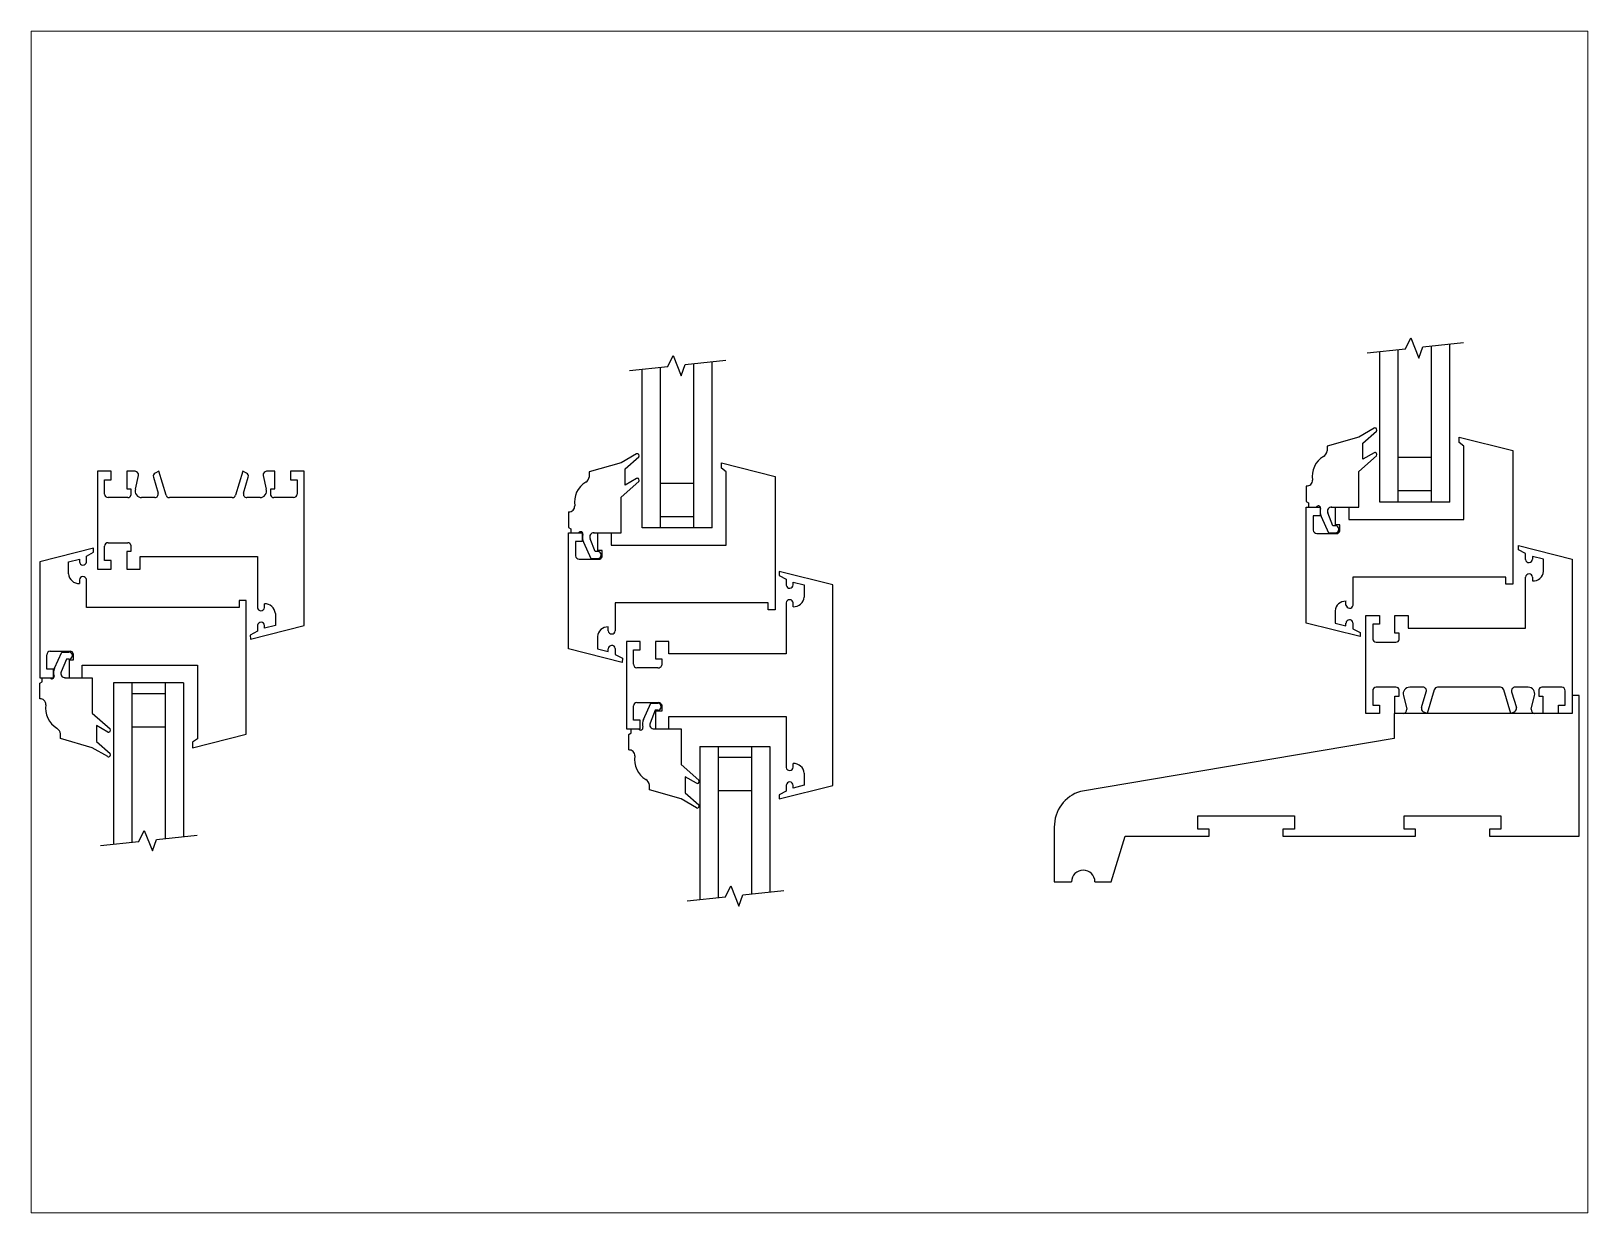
# Paper-space layout 'Layout1' of a CAD drawing. Header units: millimetres. Extents: x 26 to 231, y 20 to 176.
# The model-space entities are those that its viewports show. They can reach past a viewport. Long polylines and large blocks are cut down to what shows.
import ezdxf

# ---------------------------------------------------------------- set-up
doc = ezdxf.new("R2010")
doc.units = ezdxf.units.MM
doc.layers.add('FINE', color=101, linetype='Continuous')
doc.layers.add('MED', color=22, linetype='Continuous')

# ---------------------------------------------------------------- blocks, each defined once
blk = doc.blocks.new('SLMLNHEAD')
at = {"layer": 'FINE'}
for p, q in [((-68.22, -60.44), (-68.22, -106.02)), ((-58.7, -60.44), (-58.7, -104.99)), ((-58.7, -63.62), (-68.22, -63.62)), ((-58.7, -73.14), (-68.22, -73.14))]:
    blk.add_line(p, q, dxfattribs=at)
at = {"layer": 'MED'}
for p, q in [((-74.05, 0), (-77.97, 0)), ((-77.97, 0), (-77.97, -28)), ((-74.05, -2.46), (-74.05, 0)), ((-67.23, 0), (-69.62, 0)), ((-69.62, 0), (-69.62, -5.03)), ((-60.45, 0), (-61.52, -0.55)), ((-58.41, -6.83), (-60.45, 0)), ((-36.48, 0), (-38.53, -6.83)), ((-35.41, -0.55), (-36.48, 0)), ((-27.32, 0), (-29.71, 0)), ((-27.32, -5.03), (-27.32, 0)), ((-18.97, 0), (-22.88, 0)), ((-22.88, 0), (-22.88, -2.46)), ((-18.97, -44.12), (-18.97, 0)), ((-75.97, -6.55), (-75.97, -2.46)), ((-75.97, -2.46), (-74.05, -2.46)), ((-67.16, -5.16), (-66.26, -1.24)), ((-62.02, -1.73), (-60.67, -6.26)), ((-36.27, -6.26), (-34.91, -1.73)), ((-30.68, -1.24), (-29.77, -5.16)), ((-22.88, -2.46), (-20.97, -2.46)), ((-20.97, -2.46), (-20.97, -6.55)), ((-69.32, -7.55), (-74.97, -7.55)), ((-69.62, -5.03), (-68.42, -5.03)), ((-68.42, -5.03), (-68.42, -6.83)), ((-61.63, -7.55), (-65.38, -7.55)), ((-39.48, -7.55), (-57.45, -7.55)), ((-31.55, -7.55), (-35.31, -7.55)), ((-28.51, -6.83), (-28.51, -5.03)), ((-28.51, -5.03), (-27.32, -5.03)), ((-21.97, -7.55), (-27.62, -7.55)), ((-79.13, -22), (-94.47, -25.88)), ((-79.11, -23.17), (-79.13, -22)), ((-75.97, -25.54), (-75.97, -21.45)), ((-74.97, -20.45), (-69.32, -20.45)), ((-68.42, -21.17), (-68.42, -22.97)), ((-94.47, -25.88), (-94.47, -59)), ((-86.27, -25.89), (-83.14, -25.11)), ((-86.27, -29.35), (-86.27, -25.89)), ((-83.14, -25.11), (-83.14, -25.88)), ((-81.14, -24.26), (-79.11, -23.17)), ((-81.14, -25.97), (-81.14, -24.26)), ((-74.05, -25.54), (-75.97, -25.54)), ((-74.05, -28), (-74.05, -25.54)), ((-68.42, -22.97), (-69.62, -22.97)), ((-69.62, -22.97), (-69.62, -28)), ((-65.82, -28), (-65.82, -24.44)), ((-65.82, -24.44), (-32.3, -24.44)), ((-32.3, -24.44), (-32.3, -39.01)), ((-83.14, -31.03), (-83.14, -32.11)), ((-81.14, -39), (-81.14, -30.99)), ((-77.97, -28), (-74.05, -28)), ((-69.62, -28), (-65.82, -28)), ((-37.47, -39), (-81.14, -39)), ((-37.47, -37), (-37.47, -39)), ((-35.47, -37), (-37.47, -37)), ((-35.47, -75.12), (-35.47, -37)), ((-30.3, -38.97), (-30.3, -37.89)), ((-34.31, -48), (-18.97, -44.12)), ((-32.3, -44.03), (-32.3, -45.74)), ((-27.17, -44.11), (-30.3, -44.89)), ((-30.3, -44.89), (-30.3, -44.12)), ((-27.17, -40.65), (-27.17, -44.11)), ((-32.3, -45.74), (-34.33, -46.83)), ((-34.33, -46.83), (-34.31, -48)), ((-92.47, -56.54), (-92.47, -52.45)), ((-91.47, -51.45), (-85.82, -51.45)), ((-90.24, -56.3), (-88.15, -51.68)), ((-88.15, -51.68), (-86.18, -51.68)), ((-84.93, -52.17), (-84.93, -53.97)), ((-90.56, -56.54), (-92.47, -56.54)), ((-90.56, -59), (-90.56, -56.54)), ((-86.88, -53.68), (-88.36, -57.33)), ((-86.18, -53.68), (-86.88, -53.68)), ((-84.93, -53.97), (-86.12, -53.97)), ((-86.12, -53.97), (-86.12, -59)), ((-82.33, -59), (-82.33, -55.44)), ((-82.33, -55.44), (-49.46, -55.44)), ((-49.46, -55.44), (-49.46, -76.43)), ((-94.47, -59), (-90.56, -59)), ((-94.47, -60.56), (-93.81, -60.17)), ((-94.47, -65.02), (-94.47, -60.56)), ((-93.81, -60.17), (-93.81, -59)), ((-93.81, -59), (-91.7, -59)), ((-91.7, -59), (-91.46, -59.17)), ((-87.35, -59), (-79.47, -59)), ((-86.12, -59), (-82.33, -59)), ((-79.47, -59), (-79.47, -69.18)), ((-73.46, -60.44), (-73.46, -106.59)), ((-53.46, -60.44), (-73.46, -60.44)), ((-53.46, -60.44), (-53.46, -104.42)), ((-79.47, -69.18), (-74.42, -73.62)), ((-88.56, -76.42), (-88.56, -75.08)), ((-75.08, -74.53), (-78.29, -72.65)), ((-78.29, -72.65), (-78.29, -77.25)), ((-50.81, -79), (-35.47, -75.12)), ((-79.47, -79), (-88.56, -76.42)), ((-75.08, -81.56), (-79.47, -79)), ((-78.29, -77.25), (-74.42, -80.66)), ((-49.46, -76.43), (-50.84, -77.45)), ((-50.84, -77.45), (-50.81, -79)), ((-77.1, -106.98), (-66.15, -105.8)), ((-66.15, -105.8), (-64.65, -102.67)), ((-64.65, -102.67), (-62.32, -108.48)), ((-62.32, -108.48), (-61.17, -105.26)), ((-61.17, -105.26), (-49.54, -104))]:
    blk.add_line(p, q, dxfattribs=at)
for centre, radius, start, end in [((-29.44, -1.21), 1.24, 102.5972, 181.4483), ((-67.5, -1.21), 1.24, 358.5517, 77.4028), ((-61.06, -1.44), 1, 117.2935, 196.6319), ((-35.87, -1.44), 1, 343.3681, 62.7065), ((-74.97, -6.55), 1, 180, 270), ((-69.32, -6.63), 0.921, 270, 347.2815), ((-65.42, -5.72), 1.83, 162.1857, 271.344), ((-61.63, -6.55), 1, 270, 16.6319), ((-57.45, -6.55), 1, 196.6319, 270), ((-39.48, -6.55), 1, 270, 343.3681), ((-35.31, -6.55), 1, 163.3681, 270), ((-31.51, -5.72), 1.83, 268.656, 17.8143), ((-27.62, -6.63), 0.921, 192.7185, 270), ((-21.97, -6.55), 1, 270, 0), ((-74.97, -21.45), 1, 90, 180), ((-69.32, -21.37), 0.921, 12.7185, 90), ((-82.14, -25.84), 1, 181.8756, 352.5297), ((-83.27, -29.1), 3.01, 184.6293, 272.4059), ((-82.14, -31.12), 1.01, 7.5824, 174.7636), ((-31.3, -38.88), 1.01, 187.5824, 354.7636), ((-30.17, -40.9), 3.01, 4.6293, 92.4059), ((-31.3, -44.16), 1, 1.8756, 172.5297), ((-91.47, -52.45), 1, 90, 180), ((-86.18, -52.68), 1, 270, 90), ((-85.82, -52.37), 0.921, 12.7185, 90), ((-87.58, -57.62), 2.97, 153.4823, 198.2939), ((-87.28, -57.82), 1.18, 155.728, 273.3242), ((-91.04, -58.68), 0.65, 229.585, 10.8952), ((-94.35, -66.64), 1.62, 356.8391, 94.2091), ((-86.07, -67.72), 6.74, 171.5152, 238.4459), ((-90.62, -75.26), 2.07, 4.9809, 60.4005), ((-74.87, -73.99), 0.581, 248.8104, 38.8361), ((-74.87, -81.02), 0.581, 248.8104, 38.8361)]:
    blk.add_arc(centre, radius, start, end, dxfattribs=at)
blk = doc.blocks.new('SLMLNMEETRL')
at = {"layer": 'FINE', "linetype": 'Continuous'}
for p, q in [((-68.22, 44.94), (-68.22, 90.81)), ((-58.7, 44.94), (-58.7, 91.84)), ((-68.22, 57.64), (-58.7, 57.64)), ((-68.22, 48.12), (-58.7, 48.12)), ((-51.72, -17.5), (-51.72, -60.67)), ((-42.19, -17.5), (-42.19, -59.64)), ((-42.19, -20.68), (-51.72, -20.68)), ((-42.19, -30.2), (-51.72, -30.2))]:
    blk.add_line(p, q, dxfattribs=at)
at = {"layer": 'MED'}
for p, q in [((-66.15, 91.04), (-64.65, 94.16)), ((-64.65, 94.16), (-62.32, 88.36)), ((-77.1, 89.85), (-66.15, 91.04)), ((-73.46, 44.94), (-73.46, 90.24)), ((-62.32, 88.36), (-61.17, 91.58)), ((-61.17, 91.58), (-49.54, 92.84)), ((-53.46, 44.94), (-53.46, 92.41)), ((-79.47, 63.5), (-88.56, 60.92)), ((-75.08, 66.06), (-79.47, 63.5)), ((-78.29, 61.75), (-74.42, 65.16)), ((-50.84, 61.95), (-50.81, 63.5)), ((-50.81, 63.5), (-35.47, 59.62)), ((-88.56, 60.92), (-88.56, 59.58)), ((-79.47, 53.68), (-74.42, 58.12)), ((-78.29, 57.15), (-78.29, 61.75)), ((-75.08, 59.03), (-78.29, 57.15)), ((-49.46, 60.93), (-50.84, 61.95)), ((-49.46, 39.94), (-49.46, 60.93)), ((-35.47, 59.62), (-35.47, 21.5)), ((-79.47, 43.5), (-79.47, 53.68)), ((-94.47, 49.52), (-94.47, 45.06)), ((-94.47, 45.06), (-93.81, 44.67)), ((-93.81, 44.67), (-93.81, 43.5)), ((-53.46, 44.94), (-73.46, 44.94)), ((-94.47, 10.38), (-94.47, 43.5)), ((-94.47, 43.5), (-90.56, 43.5)), ((-93.81, 43.5), (-91.7, 43.5)), ((-90.56, 41.04), (-92.47, 41.04)), ((-92.47, 41.04), (-92.47, 36.95)), ((-91.7, 43.5), (-91.46, 43.67)), ((-90.56, 43.5), (-90.56, 41.04)), ((-90.24, 40.8), (-88.15, 36.18)), ((-86.88, 38.18), (-88.36, 41.83)), ((-87.35, 43.5), (-79.47, 43.5)), ((-86.12, 38.47), (-86.12, 43.5)), ((-86.12, 43.5), (-82.33, 43.5)), ((-82.33, 43.5), (-82.33, 39.94)), ((-91.47, 35.95), (-85.82, 35.95)), ((-88.15, 36.18), (-86.18, 36.18)), ((-86.18, 38.18), (-86.88, 38.18)), ((-84.93, 38.47), (-86.12, 38.47)), ((-84.93, 36.67), (-84.93, 38.47)), ((-82.33, 39.94), (-49.46, 39.94)), ((-34.31, 32.5), (-34.33, 31.33)), ((-34.33, 31.33), (-32.3, 30.24)), ((-18.97, 28.62), (-34.31, 32.5)), ((-32.3, 30.24), (-32.3, 28.53)), ((-30.3, 28.62), (-30.3, 29.39)), ((-30.3, 29.39), (-27.17, 28.61)), ((-27.17, 28.61), (-27.17, 25.15)), ((-18.97, -28.62), (-18.97, 28.62)), ((-37.47, 23.5), (-81.14, 23.5)), ((-81.14, 23.5), (-81.14, 15.49)), ((-37.47, 21.5), (-37.47, 23.5)), ((-32.3, 23.51), (-32.3, 8.94)), ((-30.3, 22.39), (-30.3, 23.47)), ((-35.47, 21.5), (-37.47, 21.5)), ((-86.27, 13.85), (-86.27, 10.39)), ((-83.14, 15.53), (-83.14, 16.61)), ((-79.13, 6.5), (-94.47, 10.38)), ((-86.27, 10.39), (-83.14, 9.61)), ((-83.14, 9.61), (-83.14, 10.38)), ((-81.14, 10.47), (-81.14, 8.76)), ((-74.05, 12.5), (-77.97, 12.5)), ((-77.97, 12.5), (-77.97, -12.5)), ((-75.97, 5.95), (-75.97, 10.04)), ((-75.97, 10.04), (-74.05, 10.04)), ((-74.05, 10.04), (-74.05, 12.5)), ((-65.82, 12.5), (-69.62, 12.5)), ((-69.62, 12.5), (-69.62, 7.47)), ((-65.82, 8.94), (-65.82, 12.5)), ((-32.3, 8.94), (-65.82, 8.94)), ((-81.14, 8.76), (-79.11, 7.67)), ((-79.11, 7.67), (-79.13, 6.5)), ((-69.03, 4.95), (-74.97, 4.95)), ((-69.62, 7.47), (-67.88, 7.47)), ((-67.88, 7.47), (-67.88, 5.67)), ((-75.97, -10.04), (-75.97, -5.95)), ((-74.97, -4.95), (-68.72, -4.95)), ((-73.07, -9.8), (-70.99, -5.18)), ((-69.72, -7.18), (-71.2, -10.83)), ((-70.99, -5.18), (-69.02, -5.18)), ((-69.02, -7.18), (-69.72, -7.18)), ((-67.88, -7.47), (-69.62, -7.47)), ((-69.62, -7.47), (-69.62, -12.5)), ((-67.88, -5.67), (-67.88, -7.47)), ((-77.97, -12.5), (-74.05, -12.5)), ((-76.65, -13.67), (-76.65, -12.5)), ((-76.65, -12.5), (-74.54, -12.5)), ((-74.05, -10.04), (-75.97, -10.04)), ((-74.54, -12.5), (-74.3, -12.67)), ((-74.05, -12.5), (-74.05, -10.04)), ((-70.19, -12.5), (-62.31, -12.5)), ((-69.62, -12.5), (-65.82, -12.5)), ((-65.82, -12.5), (-65.82, -8.94)), ((-65.82, -8.94), (-32.3, -8.94)), ((-62.31, -12.5), (-62.31, -22.68)), ((-32.3, -8.94), (-32.3, -23.51)), ((-77.31, -14.06), (-76.65, -13.67)), ((-77.31, -18.52), (-77.31, -14.06)), ((-56.95, -17.5), (-56.95, -61.24)), ((-56.95, -17.5), (-36.95, -17.5)), ((-36.95, -17.5), (-36.95, -59.07)), ((-62.31, -22.68), (-57.26, -27.12)), ((-57.92, -28.03), (-61.13, -26.15)), ((-61.13, -26.15), (-61.13, -30.75)), ((-30.3, -23.47), (-30.3, -22.39)), ((-27.17, -25.15), (-27.17, -28.61)), ((-71.4, -29.92), (-71.4, -28.58)), ((-62.31, -32.5), (-71.4, -29.92)), ((-61.13, -30.75), (-57.26, -34.16)), ((-32.3, -30.24), (-34.33, -31.33)), ((-34.31, -32.5), (-18.97, -28.62)), ((-32.3, -28.53), (-32.3, -30.24)), ((-27.17, -28.61), (-30.3, -29.39)), ((-30.3, -29.39), (-30.3, -28.62)), ((-57.92, -35.06), (-62.31, -32.5)), ((-34.33, -31.33), (-34.31, -32.5)), ((-49.64, -60.44), (-48.14, -57.32)), ((-48.14, -57.32), (-45.82, -63.12)), ((-60.6, -61.63), (-49.64, -60.44)), ((-45.82, -63.12), (-44.66, -59.9)), ((-44.66, -59.9), (-33.03, -58.64))]:
    blk.add_line(p, q, dxfattribs=at)
for centre, radius, start, end in [((-74.87, 65.52), 0.581, 321.1639, 111.1896), ((-86.07, 52.22), 6.74, 121.5541, 188.4848), ((-90.62, 59.76), 2.07, 299.5995, 355.0191), ((-74.87, 58.49), 0.581, 321.1639, 111.1896), ((-94.35, 51.14), 1.62, 265.7909, 3.1609), ((-91.04, 43.18), 0.65, 349.1048, 130.415), ((-87.58, 42.12), 2.97, 161.7061, 206.5177), ((-87.28, 42.32), 1.18, 86.6758, 204.272), ((-91.47, 36.95), 1, 180, 270), ((-86.18, 37.18), 1, 270, 90), ((-85.82, 36.87), 0.921, 270, 347.2815), ((-31.3, 28.66), 1, 187.4703, 358.1244), ((-31.3, 23.38), 1.01, 5.2364, 172.4176), ((-30.17, 25.4), 3.01, 267.5941, 355.3707), ((-83.27, 13.6), 3.01, 87.5941, 175.3707), ((-82.14, 15.62), 1.01, 185.2364, 352.4176), ((-82.14, 10.34), 1, 7.4703, 178.1244), ((-74.97, 5.95), 1, 180, 270), ((-68.85, 5.95), 1.01, 260.0713, 344.0764), ((-74.97, -5.95), 1, 90, 180), ((-69.02, -6.18), 1, 270, 90), ((-68.83, -5.93), 0.982, 15.1665, 83.494), ((-73.88, -12.18), 0.65, 229.585, 10.8952), ((-70.42, -11.12), 2.97, 153.4823, 198.2939), ((-70.12, -11.32), 1.18, 155.728, 273.3242), ((-77.19, -20.14), 1.62, 356.8391, 94.2091), ((-68.91, -21.22), 6.74, 171.5152, 238.4459), ((-31.3, -23.38), 1.01, 187.5824, 354.7636), ((-30.17, -25.4), 3.01, 4.6293, 92.4059), ((-73.46, -28.76), 2.07, 4.9809, 60.4005), ((-57.71, -27.49), 0.581, 248.8104, 38.8361), ((-31.3, -28.66), 1, 1.8756, 172.5297), ((-57.71, -34.52), 0.581, 248.8104, 38.8361)]:
    blk.add_arc(centre, radius, start, end, dxfattribs=at)
blk = doc.blocks.new('SLMLNSILL')
at = {"layer": 'FINE'}
for p, q in [((-51.72, 95.44), (-51.72, 138.99)), ((-42.19, 95.44), (-42.19, 140.02)), ((-42.19, 108.14), (-51.72, 108.14)), ((-42.19, 98.62), (-51.72, 98.62))]:
    blk.add_line(p, q, dxfattribs=at)
at = {"layer": 'MED'}
for p, q in [((-49.64, 139.22), (-48.14, 142.34)), ((-48.14, 142.34), (-45.82, 136.54)), ((-60.6, 138.03), (-49.64, 139.22)), ((-56.95, 95.44), (-56.95, 138.42)), ((-45.82, 136.54), (-44.66, 139.76)), ((-44.66, 139.76), (-33.03, 141.02)), ((-36.95, 95.44), (-36.95, 140.59)), ((-58.58, 116.56), (-62.97, 114)), ((-61.79, 112.25), (-57.92, 115.66)), ((-62.97, 114), (-72.05, 111.42)), ((-72.05, 111.42), (-72.05, 110.08)), ((-61.79, 107.65), (-61.79, 112.25)), ((-34.34, 112.45), (-34.31, 114)), ((-32.95, 111.43), (-34.34, 112.45)), ((-34.31, 114), (-18.97, 110.12)), ((-32.95, 90.44), (-32.95, 111.43)), ((-62.97, 104.18), (-57.92, 108.62)), ((-58.58, 109.53), (-61.79, 107.65)), ((-18.97, 110.12), (-18.97, 72)), ((-62.97, 94), (-62.97, 104.18)), ((-77.97, 100.02), (-77.97, 95.56)), ((-77.97, 95.56), (-77.31, 95.17)), ((-77.97, 60.88), (-77.97, 94)), ((-77.97, 94), (-74.05, 94)), ((-77.31, 95.17), (-77.31, 94)), ((-77.31, 94), (-75.19, 94)), ((-75.19, 94), (-74.95, 94.17)), ((-74.05, 94), (-74.05, 91.54)), ((-70.84, 94), (-62.97, 94)), ((-69.62, 88.97), (-69.62, 94)), ((-69.62, 94), (-65.82, 94)), ((-65.82, 94), (-65.82, 90.44)), ((-36.95, 95.44), (-56.95, 95.44)), ((-74.05, 91.54), (-75.97, 91.54)), ((-75.97, 91.54), (-75.97, 87.45)), ((-73.73, 91.3), (-71.65, 86.68)), ((-70.37, 88.68), (-71.85, 92.33)), ((-68.42, 88.97), (-69.62, 88.97)), ((-68.42, 87.17), (-68.42, 88.97)), ((-65.82, 90.44), (-32.95, 90.44)), ((-74.97, 86.45), (-69.32, 86.45)), ((-71.65, 86.68), (-69.67, 86.68)), ((-69.67, 88.68), (-70.37, 88.68)), ((-17.36, 81.83), (-17.34, 83)), ((-15.33, 80.74), (-17.36, 81.83)), ((-17.34, 83), (-2, 79.12)), ((-15.33, 79.03), (-15.33, 80.74)), ((-13.33, 79.89), (-13.33, 79.12)), ((-10.2, 79.11), (-13.33, 79.89)), ((-10.2, 75.65), (-10.2, 79.11)), ((-2, 79.12), (-2, 35)), ((-20.97, 74), (-64.64, 74)), ((-64.64, 74), (-64.64, 65.99)), ((-20.97, 72), (-20.97, 74)), ((-18.97, 72), (-20.97, 72)), ((-15.33, 59.44), (-15.33, 74.01)), ((-13.33, 73.97), (-13.33, 72.89)), ((-66.64, 66.03), (-66.64, 67.11)), ((-69.76, 64.35), (-69.76, 60.89)), ((-61, 35), (-61, 63)), ((-61, 63), (-57.09, 63)), ((-57.09, 63), (-57.09, 60.54)), ((-52.65, 57.97), (-52.65, 63)), ((-52.65, 63), (-48.85, 63)), ((-48.85, 63), (-48.85, 59.44)), ((-62.63, 57), (-77.97, 60.88)), ((-69.76, 60.89), (-66.64, 60.11)), ((-66.64, 60.11), (-66.64, 60.88)), ((-64.64, 60.97), (-64.64, 59.26)), ((-64.64, 59.26), (-62.61, 58.17)), ((-62.61, 58.17), (-62.63, 57)), ((-57.09, 60.54), (-59, 60.54)), ((-59, 60.54), (-59, 56.45)), ((-51.45, 57.97), (-52.65, 57.97)), ((-51.45, 56.17), (-51.45, 57.97)), ((-48.85, 59.44), (-15.33, 59.44)), ((-58, 55.45), (-52.35, 55.45)), ((-59, 41.55), (-59, 37.46)), ((-52.35, 42.55), (-58, 42.55)), ((-51.45, 40.03), (-51.45, 41.83)), ((-50.19, 40.16), (-49.29, 36.24)), ((-44.66, 42.55), (-48.41, 42.55)), ((-45.05, 36.73), (-43.7, 41.26)), ((-41.44, 41.83), (-43.48, 35)), ((-22.52, 42.55), (-40.48, 42.55)), ((-19.52, 35), (-21.56, 41.83)), ((-19.3, 41.26), (-17.95, 36.73)), ((-14.59, 42.55), (-18.34, 42.55)), ((-13.71, 36.24), (-12.81, 40.16)), ((-11.55, 41.83), (-11.55, 40.03)), ((-5, 42.55), (-10.65, 42.55)), ((-4, 37.46), (-4, 41.55)), ((0, 40.16), (-2, 40.16)), ((-2, 40.16), (-2, 35)), ((0, 0), (0, 40.16)), ((-59, 37.46), (-57.09, 37.46)), ((-57.09, 37.46), (-57.09, 35)), ((-52.65, 35), (-52.65, 40.03)), ((-52.65, 40.03), (-51.45, 40.03)), ((-11.55, 40.03), (-10.35, 40.03)), ((-10.35, 40.03), (-10.35, 35)), ((-5.91, 35), (-5.91, 37.46)), ((-5.91, 37.46), (-4, 37.46)), ((-57.09, 35), (-61, 35)), ((-2, 35), (-52.9, 35)), ((-52.9, 35), (-52.9, 27.93)), ((-50.26, 35), (-52.65, 35)), ((-43.48, 35), (-44.56, 35.55)), ((-18.44, 35.55), (-19.52, 35)), ((-10.35, 35), (-12.74, 35)), ((-2, 35), (-5.91, 35)), ((-52.9, 27.93), (-142.51, 12.8)), ((-108.99, 2), (-108.99, 5.78)), ((-108.99, 5.78), (-81.39, 5.78)), ((-81.39, 5.78), (-81.39, 2)), ((-50.02, 2), (-50.02, 5.78)), ((-50.02, 5.78), (-22.42, 5.78)), ((-22.42, 5.78), (-22.42, 2)), ((-150, 2.83), (-150, -13.04)), ((-133.73, -13.04), (-129.7, 0)), ((-129.7, 0), (-105.74, 0)), ((-105.74, 2), (-108.99, 2)), ((-105.74, 0), (-105.74, 2)), ((-81.39, 2), (-84.64, 2)), ((-84.64, 2), (-84.64, 0)), ((-84.64, 0), (-46.77, 0)), ((-46.77, 2), (-50.02, 2)), ((-46.77, 0), (-46.77, 2)), ((-22.42, 2), (-25.67, 2)), ((-25.67, 2), (-25.67, 0)), ((-25.67, 0), (0, 0)), ((-150, -13.04), (-145.05, -13.04)), ((-138.38, -13.04), (-133.73, -13.04))]:
    blk.add_line(p, q, dxfattribs=at)
for centre, radius, start, end in [((-58.37, 116.02), 0.581, 321.1639, 111.1896), ((-69.57, 102.72), 6.74, 121.5541, 188.4848), ((-74.11, 110.26), 2.07, 299.5995, 355.0191), ((-58.37, 108.99), 0.581, 321.1639, 111.1896), ((-77.85, 101.64), 1.62, 265.7909, 3.1609), ((-74.53, 93.68), 0.65, 349.1048, 130.415), ((-71.08, 92.62), 2.97, 161.7061, 206.5177), ((-70.77, 92.82), 1.18, 86.6758, 204.272), ((-74.97, 87.45), 1, 180, 270), ((-69.67, 87.68), 1, 270, 90), ((-69.32, 87.37), 0.921, 270, 347.2815), ((-14.33, 79.16), 1, 187.4703, 358.1244), ((-13.2, 75.9), 3.01, 267.5941, 355.3707), ((-14.33, 73.88), 1.01, 5.2364, 172.4176), ((-66.76, 64.1), 3.01, 87.5941, 175.3707), ((-65.63, 66.12), 1.01, 185.2364, 352.4176), ((-65.63, 60.84), 1, 7.4703, 178.1244), ((-58, 56.45), 1, 180, 270), ((-52.35, 56.37), 0.921, 270, 347.2815), ((-58, 41.55), 1, 90, 180), ((-52.35, 41.63), 0.921, 12.7185, 90), ((-48.46, 40.72), 1.83, 88.656, 197.8143), ((-44.66, 41.55), 1, 343.3681, 90), ((-40.48, 41.55), 1, 90, 163.3681), ((-22.52, 41.55), 1, 16.6319, 90), ((-18.34, 41.55), 1, 90, 196.6319), ((-14.54, 40.72), 1.83, 342.1857, 91.344), ((-10.65, 41.63), 0.921, 90, 167.2815), ((-5, 41.55), 1, 0, 90), ((-50.53, 36.21), 1.24, 282.5972, 1.4483), ((-44.1, 36.44), 1, 163.3681, 242.7066), ((-18.9, 36.44), 1, 297.2935, 16.6319), ((-12.47, 36.21), 1.24, 178.5517, 257.4028), ((-139.47, 2.72), 10.53, 106.7556, 180.6005), ((-141.72, -13.04), 3.34, 0, 180)]:
    blk.add_arc(centre, radius, start, end, dxfattribs=at)

msp = doc.modelspace()

# ---------------------------------------------------------------- block references
for name, p in [('SLMLNSILL', (527.06, 746.19)), ('SLMLNMEETRL', (332.78, 789.34)), ('SLMLNHEAD', (181.68, 850.47))]:
    msp.add_blockref(name, p)

psp = doc.layouts.get("Layout1")

# ---------------------------------------------------------------- viewports
at = {"layer": '0'}
psp.add_viewport(center=(128.5, 97.5), size=(205.6, 156), view_center_point=(307.13, 807.37), view_height=337.5015, dxfattribs=at)

doc.saveas('drawing.dxf')
